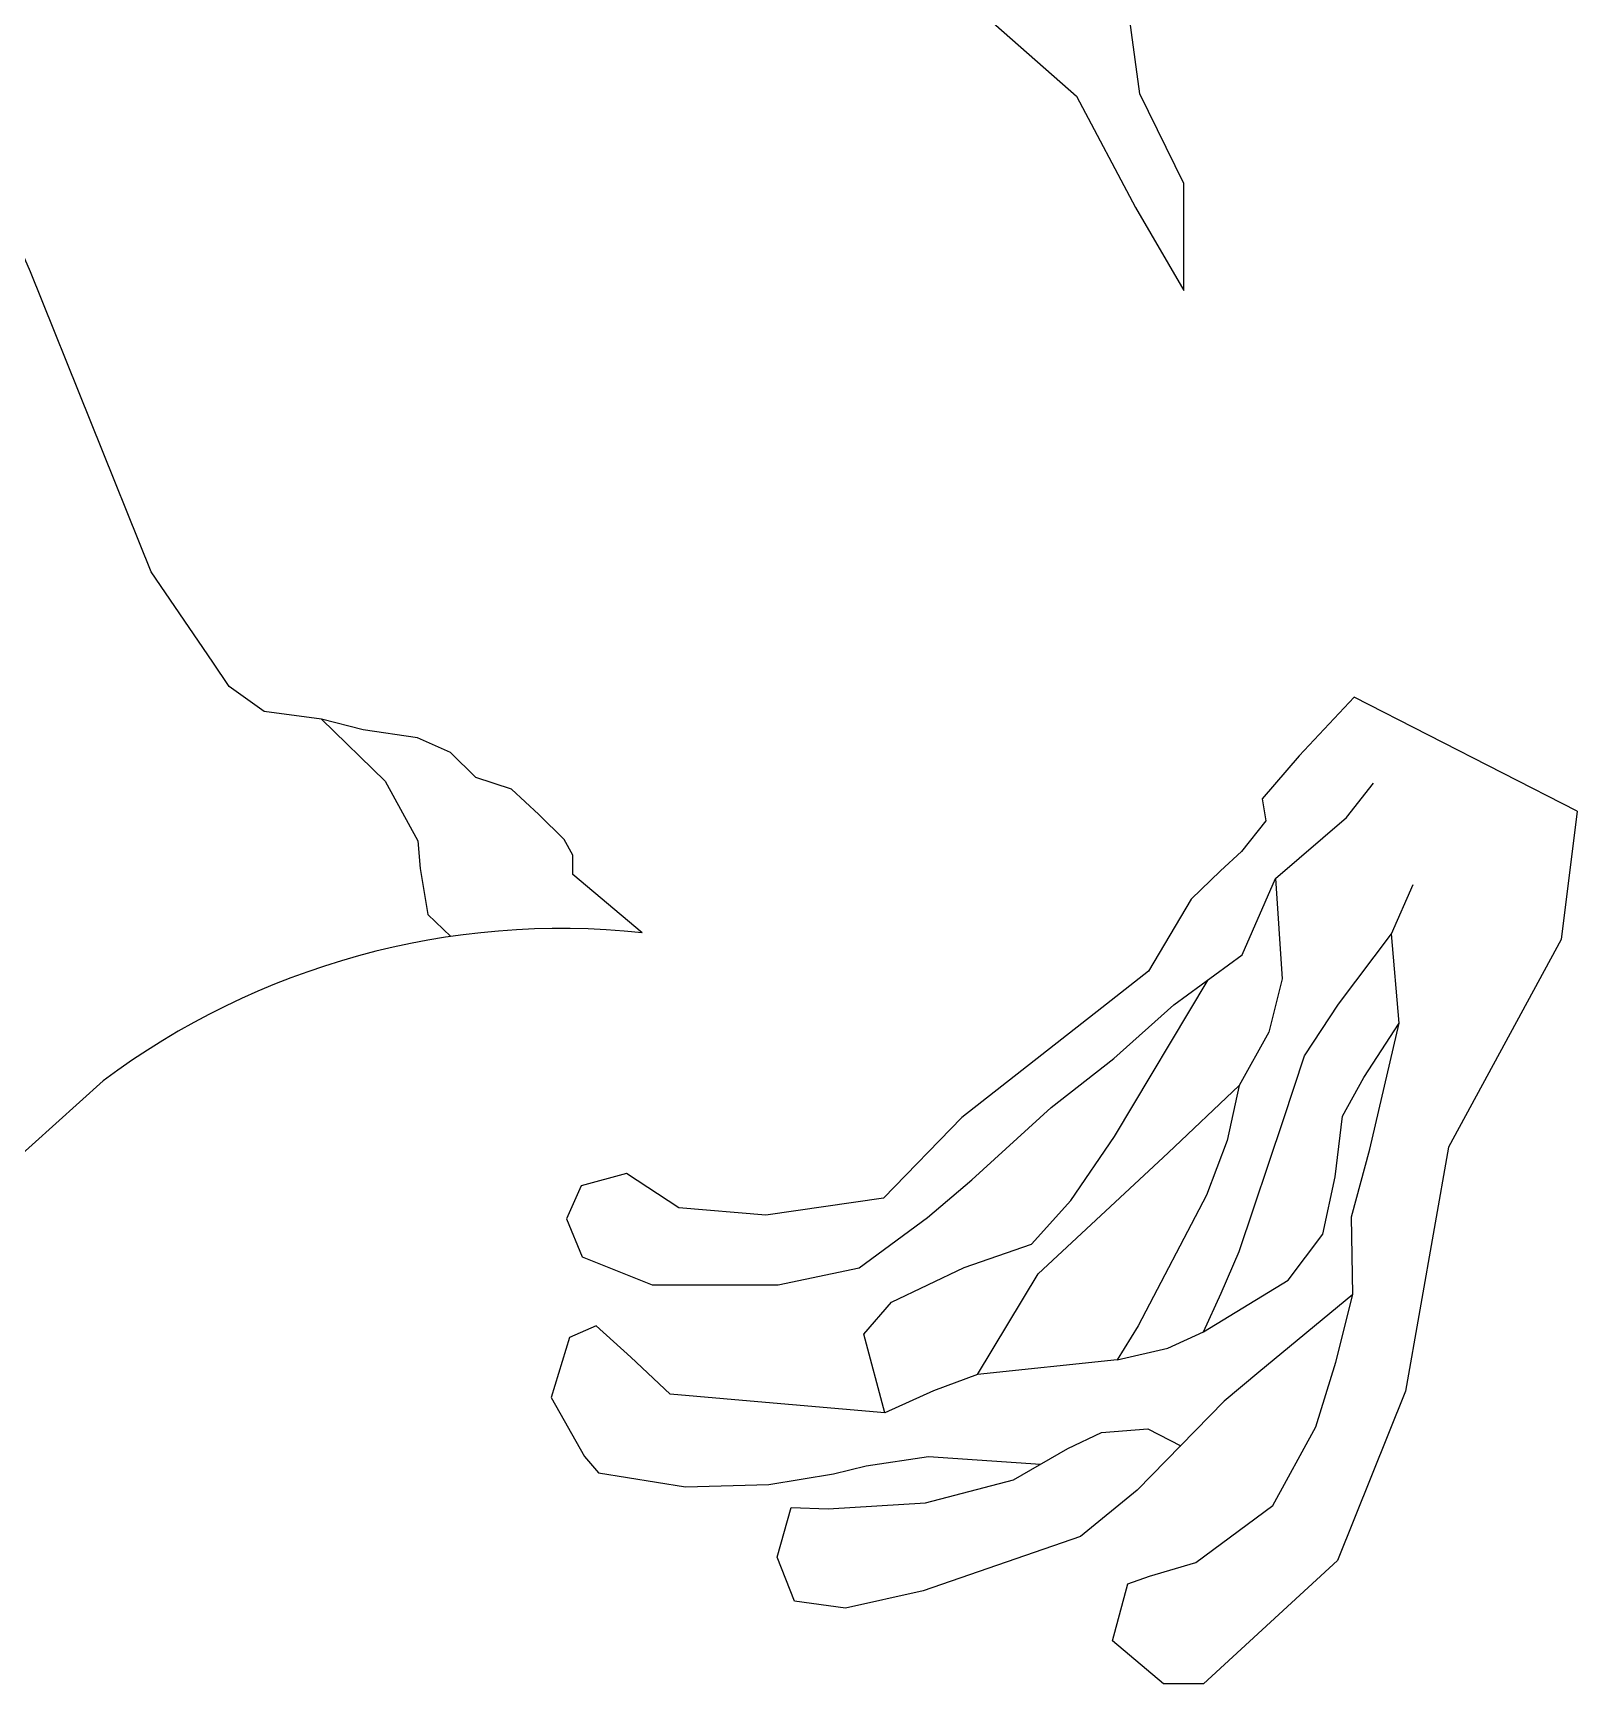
# Model space of a CAD drawing. Header units: millimetres. Extents: x 607619 to 1211550, y 1310734 to 2622648.
# Drawn here: x 607655.9989 to 607656.1364, y 1311007.1597 to 1311007.3067 of the extents above; entities that cross this region are included whole.
import ezdxf

# ---------------------------------------------------------------- set-up
doc = ezdxf.new("R2010")
doc.units = ezdxf.units.MM
doc.layers.add('elenarbi-free_blocks', color=7, linetype='Continuous')

# ---------------------------------------------------------------- blocks, each defined once
blk = doc.blocks.new('A$C69433AA9')
at = {"layer": 'elenarbi-free_blocks', "color": 211}
for points in [[(10.2344, 12.2611), (10.0428, 12.4223), (10.0428, 12.4758), (10.0187, 12.5186), (9.9491, 12.5881), (9.8741, 12.6577), (9.775, 12.6898), (9.7054, 12.7594), (9.6137, 12.7999), (9.4638, 12.8213), (9.3486, 12.8508), (9.1906, 12.8722), (9.0941, 12.9417), (9.0486, 13.0086), (8.8787, 13.2582), (8.5454, 14.0863), (8.4405, 14.3244), (8.4547, 14.4449), (8.4311, 14.5442), (8.3341, 14.5962), (8.2442, 14.6978), (8.2014, 14.812)], [(11.1194, 14.8495), (11.4337, 14.5718), (11.5968, 14.2639), (11.7298, 14.0345), (11.7298, 14.3303), (11.6089, 14.5778), (11.5727, 14.8434)], [(8.746, 11.8522), (8.353, 11.4989)], [(9.3486, 12.8508), (9.5247, 12.6801), (9.6147, 12.5154), (9.6211, 12.4384), (9.6425, 12.3121), (9.7066, 12.2508)]]:
    blk.add_lwpolyline(points, dxfattribs=at)
at = {"layer": 'elenarbi-free_blocks'}
for points in [[(12.8159, 12.597), (12.2003, 12.9116), (12.0482, 12.7494), (11.9467, 12.6312), (11.9569, 12.5704), (11.8892, 12.486), (11.8318, 12.4319), (11.7506, 12.3542), (11.6323, 12.1549), (11.5038, 12.0536), (11.1173, 11.7515), (10.9009, 11.5285), (10.5763, 11.4812), (10.3362, 11.5015), (10.1908, 11.5961), (10.0657, 11.5623), (10.0252, 11.4711), (10.0691, 11.3664), (10.2619, 11.2887), (10.6101, 11.2887), (10.8333, 11.336), (11.0227, 11.4745), (11.1444, 11.5792), (11.3642, 11.7785), (11.5366, 11.9136), (11.7023, 12.0622), (11.8917, 12.2007), (11.9833, 12.4109), (12.1794, 12.5798), (12.2538, 12.6744)], [(12.8159, 12.597), (12.7719, 12.2428), (12.4613, 11.6689), (12.3421, 10.9954), (12.1549, 10.5278), (11.7844, 10.1868), (11.6738, 10.1868), (11.5334, 10.3058), (11.5759, 10.4631), (11.6355, 10.4844), (11.7631, 10.5226), (11.9759, 10.6799), (12.095, 10.8967), (12.1503, 11.0752), (12.1971, 11.2622), (12.1931, 11.4765), (12.2441, 11.6635), (12.325, 12.012), (12.3037, 12.2586), (12.3633, 12.3946)], [(11.9833, 12.4109), (12.0015, 12.1342), (11.9646, 11.9867), (11.8827, 11.8393), (11.8499, 11.6878), (11.7925, 11.5363), (11.6039, 11.1759), (11.5465, 11.0817), (11.6859, 11.1144), (11.7843, 11.1595), (11.8335, 11.266), (11.8827, 11.3806), (12.0056, 11.7451), (12.063, 11.9212), (12.1573, 12.0645), (12.3037, 12.2586)], [(10.9046, 10.9358), (10.8464, 11.1523), (10.9229, 11.2407), (11.124, 11.3372), (11.3091, 11.4015), (11.4178, 11.5221), (11.5385, 11.699), (11.797, 12.1315)], [(11.7843, 11.1595), (12.0187, 11.3023), (12.1138, 11.429), (12.1478, 11.5874), (12.1682, 11.7548), (12.2271, 11.8612), (12.325, 12.012)], [(11.1604, 11.0412), (11.3278, 11.3197), (11.687, 11.6535), (11.8827, 11.8393)], [(12.1971, 11.2622), (11.9374, 11.0476), (11.8415, 10.9678), (11.6016, 10.7218), (11.445, 10.594), (11.0101, 10.4439), (10.7958, 10.396), (10.6552, 10.4152), (10.6072, 10.5365), (10.6456, 10.6739), (10.7479, 10.6707), (11.0165, 10.6867), (11.2595, 10.7506), (11.4098, 10.8368), (11.5025, 10.8815), (11.6304, 10.8911), (11.7215, 10.8448)], [(11.5465, 11.0817), (11.1604, 11.0412), (11.0389, 10.9965), (10.9046, 10.9358), (10.5329, 10.9679), (10.3122, 10.9871), (10.2035, 11.0893), (10.1076, 11.1756), (10.0341, 11.1436), (9.9829, 10.9775), (10.0756, 10.8146), (10.114, 10.7699), (10.3538, 10.7316), (10.584, 10.738), (10.7631, 10.7667), (10.8526, 10.7891), (11.0253, 10.8146), (11.3346, 10.7937)]]:
    blk.add_lwpolyline(points, dxfattribs=at)
at = {"layer": 'elenarbi-free_blocks', "color": 211}
blk.add_arc((10.0111, 10.1605), 2.1125, 83.9325, 126.7905, dxfattribs=at)

msp = doc.modelspace()

# ---------------------------------------------------------------- block references
at = {"color": 7, "lineweight": 0, "xscale": 0.03224236536951503, "yscale": 0.03224236536951503, "zscale": 0.03224236536951503}
msp.add_blockref('A$C69433AA9', (607655.72319, 1311006.83125), dxfattribs=at)

doc.saveas('drawing.dxf')
